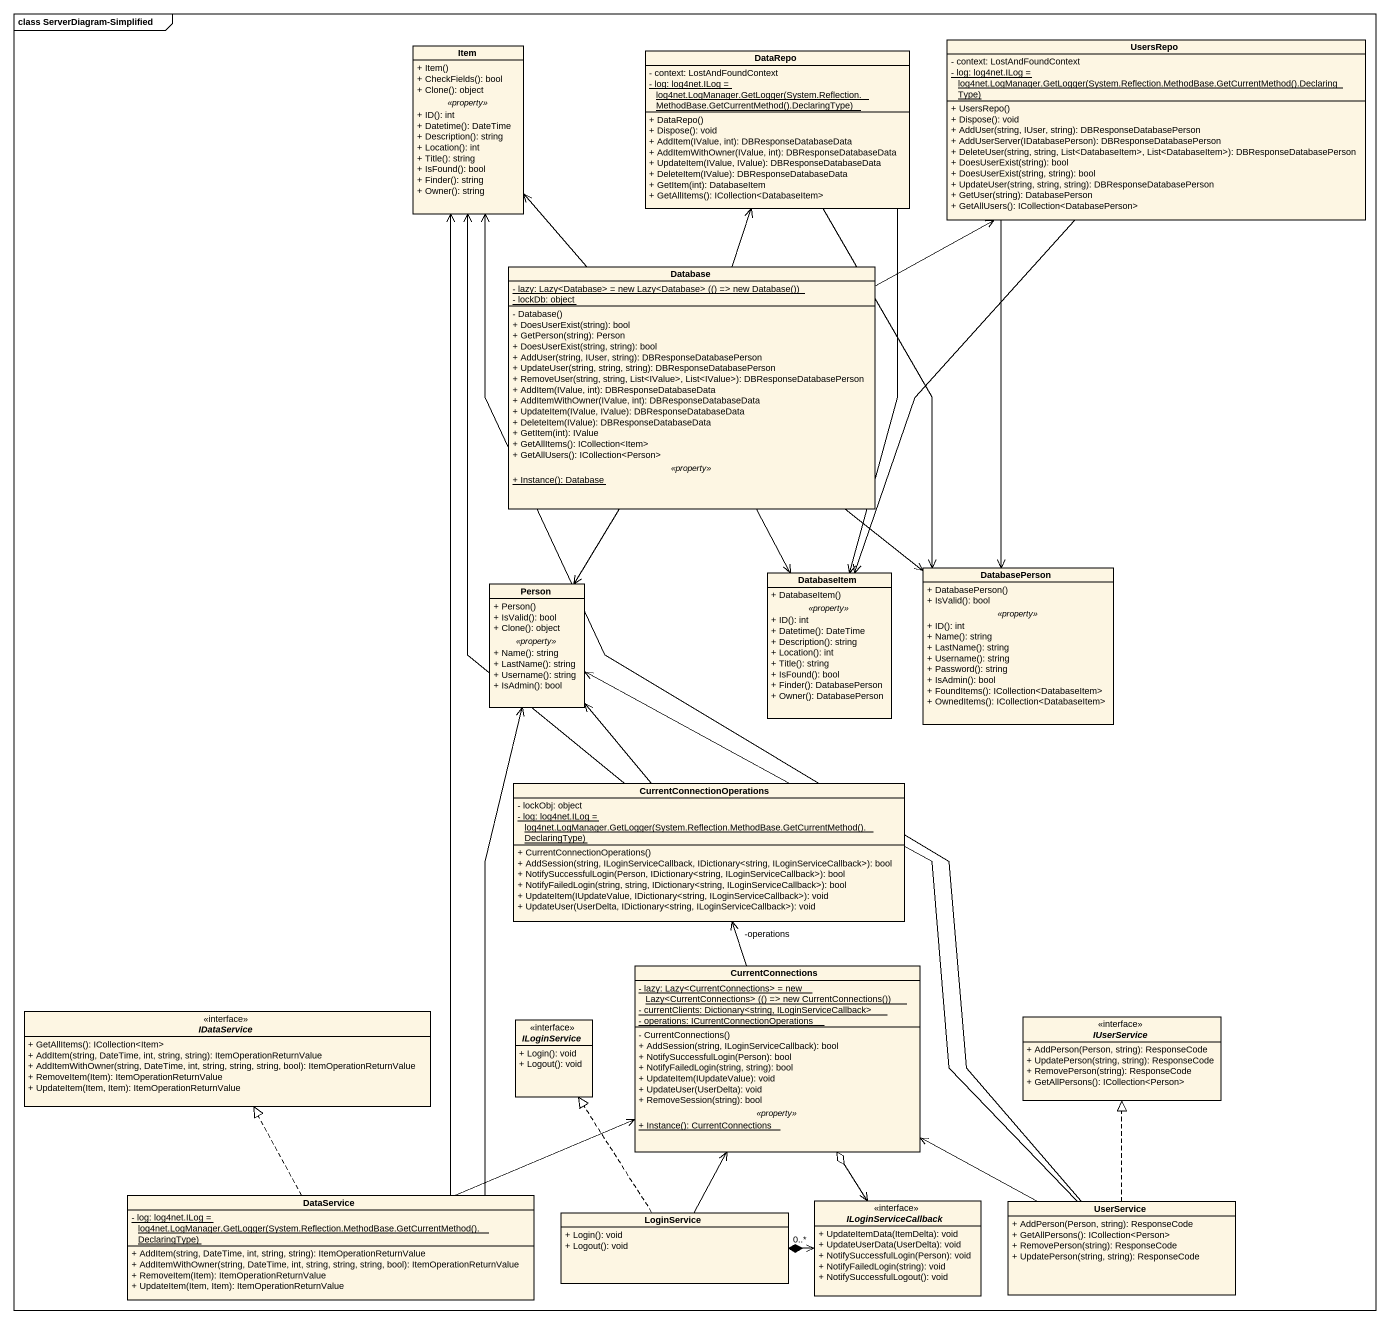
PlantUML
@startuml
mainframe class ServerDiagram-Simplified
hide circle
hide empty members
skinparam classAttributeIconSize 0
class Item {
  + Item()
  + CheckFields(): bool
  + Clone(): object
  .. <<property>> ..
  + ID(): int
  + Datetime(): DateTime
  + Description(): string
  + Location(): int
  + Title(): string
  + IsFound(): bool
  + Finder(): string
  + Owner(): string
}
class DataRepo {
  - context: LostAndFoundContext
  {static} {field} - log: log4net.ILog = log4net.LogManager.GetLogger(System.Reflection.MethodBase.GetCurrentMethod().DeclaringType)
  + DataRepo()
  + Dispose(): void
  + AddItem(IValue, int): DBResponseDatabaseData
  + AddItemWithOwner(IValue, int): DBResponseDatabaseData
  + UpdateItem(IValue, IValue): DBResponseDatabaseData
  + DeleteItem(IValue): DBResponseDatabaseData
  + GetItem(int): DatabaseItem
  + GetAllItems(): ICollection<DatabaseItem>
}
class UsersRepo {
  - context: LostAndFoundContext
  {static} {field} - log: log4net.ILog = log4net.LogManager.GetLogger(System.Reflection.MethodBase.GetCurrentMethod().DeclaringType)
  + UsersRepo()
  + Dispose(): void
  + AddUser(string, IUser, string): DBResponseDatabasePerson
  + AddUserServer(IDatabasePerson): DBResponseDatabasePerson
  + DeleteUser(string, string, List<DatabaseItem>, List<DatabaseItem>): DBResponseDatabasePerson
  + DoesUserExist(string): bool
  + DoesUserExist(string, string): bool
  + UpdateUser(string, string, string): DBResponseDatabasePerson
  + GetUser(string): DatabasePerson
  + GetAllUsers(): ICollection<DatabasePerson>
}
class "Database" as Database_ {
  {static} {field} - lazy: Lazy<Database> = new Lazy<Database> (() => new Database())
  {static} - lockDb: object
  --
  - Database()
  + DoesUserExist(string): bool
  + GetPerson(string): Person
  + DoesUserExist(string, string): bool
  + AddUser(string, IUser, string): DBResponseDatabasePerson
  + UpdateUser(string, string, string): DBResponseDatabasePerson
  + RemoveUser(string, string, List<IValue>, List<IValue>): DBResponseDatabasePerson
  + AddItem(IValue, int): DBResponseDatabaseData
  + AddItemWithOwner(IValue, int): DBResponseDatabaseData
  + UpdateItem(IValue, IValue): DBResponseDatabaseData
  + DeleteItem(IValue): DBResponseDatabaseData
  + GetItem(int): IValue
  + GetAllItems(): ICollection<Item>
  + GetAllUsers(): ICollection<Person>
  .. <<property>> ..
  {static} + Instance(): Database
}
class DatabaseItem {
  + DatabaseItem()
  .. <<property>> ..
  + ID(): int
  + Datetime(): DateTime
  + Description(): string
  + Location(): int
  + Title(): string
  + IsFound(): bool
  + Finder(): DatabasePerson
  + Owner(): DatabasePerson
}
class DatabasePerson {
  + DatabasePerson()
  + IsValid(): bool
  .. <<property>> ..
  + ID(): int
  + Name(): string
  + LastName(): string
  + Username(): string
  + Password(): string
  + IsAdmin(): bool
  + FoundItems(): ICollection<DatabaseItem>
  + OwnedItems(): ICollection<DatabaseItem>
}
class "Person" as Person_ {
  + Person()
  + IsValid(): bool
  + Clone(): object
  .. <<property>> ..
  + Name(): string
  + LastName(): string
  + Username(): string
  + IsAdmin(): bool
}
class CurrentConnectionOperations {
  - lockObj: object
  {static} {field} - log: log4net.ILog = log4net.LogManager.GetLogger(System.Reflection.MethodBase.GetCurrentMethod().DeclaringType)
  + CurrentConnectionOperations()
  + AddSession(string, ILoginServiceCallback, IDictionary<string, ILoginServiceCallback>): bool
  + NotifySuccessfulLogin(Person, IDictionary<string, ILoginServiceCallback>): bool
  + NotifyFailedLogin(string, string, IDictionary<string, ILoginServiceCallback>): bool
  + UpdateItem(IUpdateValue, IDictionary<string, ILoginServiceCallback>): void
  + UpdateUser(UserDelta, IDictionary<string, ILoginServiceCallback>): void
}
class CurrentConnections {
  {static} {field} - lazy: Lazy<CurrentConnections> = new Lazy<CurrentConnections> (() => new CurrentConnections())
  {static} - currentClients: Dictionary<string, ILoginServiceCallback>
  {static} - operations: ICurrentConnectionOperations
  --
  - CurrentConnections()
  + AddSession(string, ILoginServiceCallback): bool
  + NotifySuccessfulLogin(Person): bool
  + NotifyFailedLogin(string, string): bool
  + UpdateItem(IUpdateValue): void
  + UpdateUser(UserDelta): void
  + RemoveSession(string): bool
  .. <<property>> ..
  {static} + Instance(): CurrentConnections
}
interface IDataService {
  + GetAllItems(): ICollection<Item>
  + AddItem(string, DateTime, int, string, string): ItemOperationReturnValue
  + AddItemWithOwner(string, DateTime, int, string, string, string, bool): ItemOperationReturnValue
  + RemoveItem(Item): ItemOperationReturnValue
  + UpdateItem(Item, Item): ItemOperationReturnValue
}
interface ILoginService {
  + Login(): void
  + Logout(): void
}
interface IUserService {
  + AddPerson(Person, string): ResponseCode
  + UpdatePerson(string, string): ResponseCode
  + RemovePerson(string): ResponseCode
  + GetAllPersons(): ICollection<Person>
}
class DataService {
  {static} {field} - log: log4net.ILog = log4net.LogManager.GetLogger(System.Reflection.MethodBase.GetCurrentMethod().DeclaringType)
  + AddItem(string, DateTime, int, string, string): ItemOperationReturnValue
  + AddItemWithOwner(string, DateTime, int, string, string, string, bool): ItemOperationReturnValue
  + RemoveItem(Item): ItemOperationReturnValue
  + UpdateItem(Item, Item): ItemOperationReturnValue
}
class LoginService {
  + Login(): void
  + Logout(): void
}
interface ILoginServiceCallback {
  + UpdateItemData(ItemDelta): void
  + UpdateUserData(UserDelta): void
  + NotifySuccessfulLogin(Person): void
  + NotifyFailedLogin(string): void
  + NotifySuccessfulLogout(): void
}
class UserService {
  + AddPerson(Person, string): ResponseCode
  + GetAllPersons(): ICollection<Person>
  + RemovePerson(string): ResponseCode
  + UpdatePerson(string, string): ResponseCode
}
Database_ -up-> Item
Database_ -up-> DataRepo
Database_ -right-> UsersRepo
DatabaseItem <-up- DataRepo
DatabaseItem <-up- UsersRepo
DatabaseItem <-up- Database_
DatabasePerson <-up- DataRepo
DatabasePerson <-up- UsersRepo
DatabasePerson <-up- Database_
Person_ <-up- Database_
CurrentConnectionOperations -up-> Item
CurrentConnectionOperations -up-> Person_
CurrentConnections -up-> "-operations" CurrentConnectionOperations
DataService -up-> Item
DataService -up-> Person_
DataService -right-> CurrentConnections
DataService .up.|> IDataService
LoginService -up-> CurrentConnections
LoginService .up.|> ILoginService
ILoginServiceCallback <-up-o CurrentConnections
ILoginServiceCallback "0..*" <-left-* LoginService
UserService -up-> Item
UserService -up-> Person_
UserService -left-> CurrentConnections
UserService .up.|> IUserService
@enduml
